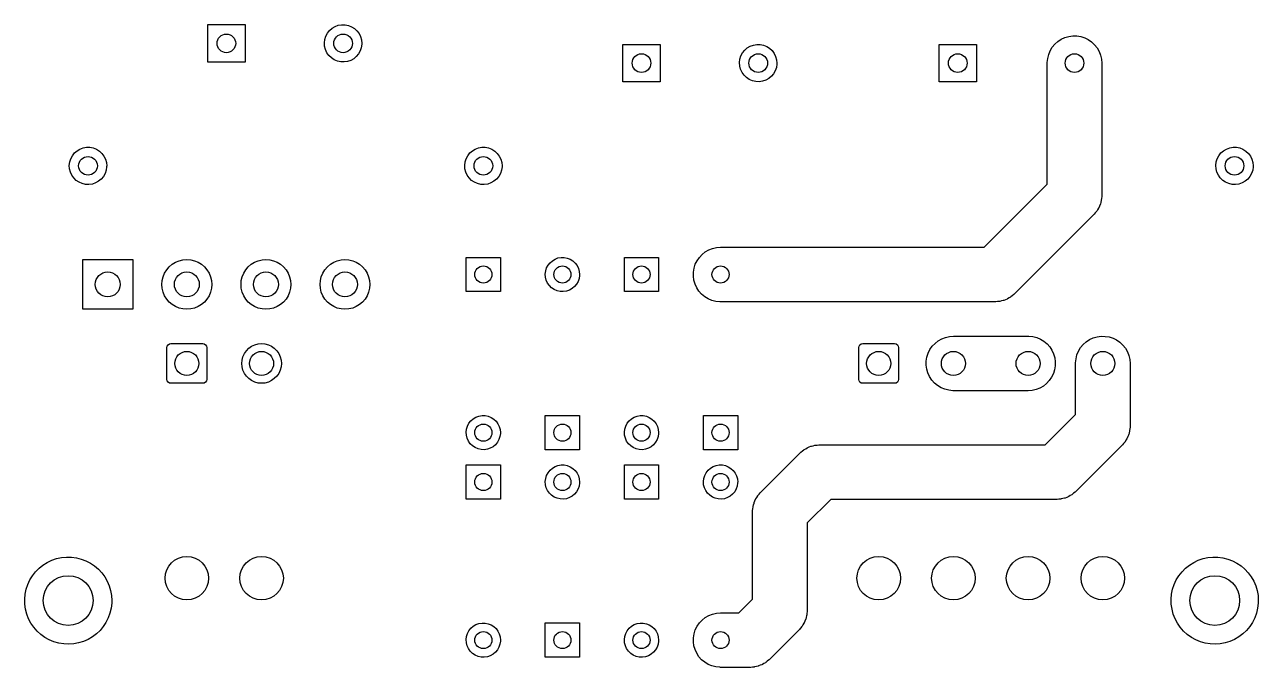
# Model space of a CAD drawing. Extents: x 38 to 260, y -144 to -47.
# Drawn here: x 37.8 to 117.1, y -136.4 to -95.1 of the extents above; entities that cross this region are included whole.
import ezdxf

# ---------------------------------------------------------------- set-up
doc = ezdxf.new("R2010")
doc.units = 0
doc.layers.add('BLACK', color=7, linetype='CONTINUOUS')

msp = doc.modelspace()

# ---------------------------------------------------------------- linework, layer by layer
at = {"layer": 'BLACK', "linetype": 'CONTINUOUS'}
for p, q in [((49.6, -97.466), (49.6, -95.066)), ((49.6, -95.066), (52, -95.066)), ((52, -95.066), (52, -97.466)), ((57.7834, -95.1829), (57.9894, -95.1069)), ((57.9894, -95.1069), (58.2058, -95.0697)), ((58.2058, -95.0697), (58.4254, -95.0726)), ((58.4254, -95.0726), (58.6408, -95.1154)), ((57.1262, -96.0165), (57.1913, -95.8068)), ((57.1913, -95.8068), (57.2936, -95.6124)), ((57.2936, -95.6124), (57.4296, -95.44)), ((57.4296, -95.44), (57.5947, -95.2952)), ((57.5947, -95.2952), (57.7834, -95.1829)), ((58.6408, -95.1154), (58.8448, -95.1968)), ((58.8448, -95.1968), (59.0305, -95.314)), ((59.0305, -95.314), (59.1918, -95.463)), ((59.1918, -95.463), (59.3232, -95.639)), ((59.3232, -95.639), (59.4203, -95.836)), ((59.4203, -95.836), (59.4799, -96.0473)), ((104.442, -96.0054), (104.677, -95.8968)), ((104.677, -95.8968), (104.926, -95.8242)), ((104.926, -95.8242), (105.183, -95.7893)), ((105.183, -95.7893), (105.443, -95.7927)), ((105.443, -95.7927), (105.699, -95.8344)), ((105.699, -95.8344), (105.946, -95.9134)), ((57.1004, -96.2346), (57.1262, -96.0165)), ((57.1148, -96.4537), (57.1004, -96.2346)), ((57.1688, -96.6666), (57.1148, -96.4537)), ((57.2608, -96.866), (57.1688, -96.6666)), ((59.4668, -96.5461), (59.3963, -96.7541)), ((59.4984, -96.3288), (59.4668, -96.5461)), ((59.4799, -96.0473), (59.5, -96.266)), ((59.5, -96.266), (59.4984, -96.3288)), ((76.27, -98.736), (76.27, -96.336)), ((76.27, -96.336), (78.67, -96.336)), ((78.67, -96.336), (78.67, -98.736)), ((84.0996, -96.71), (84.2647, -96.5652)), ((84.2647, -96.5652), (84.4534, -96.4529)), ((84.4534, -96.4529), (84.6594, -96.3769)), ((84.6594, -96.3769), (84.8758, -96.3397)), ((84.8758, -96.3397), (85.0954, -96.3426)), ((85.0954, -96.3426), (85.3108, -96.3854)), ((85.3108, -96.3854), (85.5148, -96.4668)), ((85.5148, -96.4668), (85.7005, -96.584)), ((85.7005, -96.584), (85.8618, -96.733)), ((96.59, -98.736), (96.59, -96.336)), ((96.59, -96.336), (98.99, -96.336)), ((98.99, -96.336), (98.99, -98.736)), ((103.731, -96.7415), (103.865, -96.5198)), ((103.865, -96.5198), (104.031, -96.3203)), ((104.031, -96.3203), (104.225, -96.1476)), ((104.225, -96.1476), (104.442, -96.0054)), ((105.946, -95.9134), (106.178, -96.0281)), ((106.178, -96.0281), (106.391, -96.176)), ((106.391, -96.176), (106.58, -96.3537)), ((106.58, -96.3537), (106.741, -96.5574)), ((106.741, -96.5574), (106.87, -96.7826)), ((52, -97.466), (49.6, -97.466)), ((57.3875, -97.0453), (57.2608, -96.866)), ((57.5448, -97.1986), (57.3875, -97.0453)), ((57.7274, -97.3206), (57.5448, -97.1986)), ((57.9292, -97.4073), (57.7274, -97.3206)), ((58.1434, -97.4557), (57.9292, -97.4073)), ((58.3628, -97.4644), (58.1434, -97.4557)), ((58.5801, -97.4328), (58.3628, -97.4644)), ((58.7881, -97.3623), (58.5801, -97.4328)), ((58.9797, -97.255), (58.7881, -97.3623)), ((59.1485, -97.1145), (58.9797, -97.255)), ((59.289, -96.9457), (59.1485, -97.1145)), ((59.3963, -96.7541), (59.289, -96.9457)), ((83.7704, -97.5046), (83.7962, -97.2865)), ((83.7962, -97.2865), (83.8613, -97.0768)), ((83.8613, -97.0768), (83.9636, -96.8824)), ((83.9636, -96.8824), (84.0996, -96.71)), ((85.8618, -96.733), (85.9932, -96.909)), ((85.9932, -96.909), (86.0903, -97.106)), ((86.0903, -97.106), (86.1499, -97.3173)), ((86.1499, -97.3173), (86.17, -97.536)), ((103.541, -97.4902), (103.567, -97.2321)), ((103.567, -97.2321), (103.63, -96.9807)), ((103.63, -96.9807), (103.731, -96.7415)), ((106.87, -96.7826), (106.964, -97.0243)), ((106.964, -97.0243), (107.021, -97.2773)), ((107.021, -97.2773), (107.04, -97.536)), ((83.7848, -97.7237), (83.7704, -97.5046)), ((83.8388, -97.9366), (83.7848, -97.7237)), ((83.9308, -98.136), (83.8388, -97.9366)), ((84.0575, -98.3153), (83.9308, -98.136)), ((85.959, -98.2157), (85.8185, -98.3845)), ((86.0663, -98.0241), (85.959, -98.2157)), ((86.1368, -97.8161), (86.0663, -98.0241)), ((86.1684, -97.5988), (86.1368, -97.8161)), ((86.17, -97.536), (86.1684, -97.5988)), ((103.54, -97.536), (103.541, -97.4902)), ((103.54, -105.313), (103.54, -97.536)), ((107.04, -97.536), (107.04, -106.038)), ((78.67, -98.736), (76.27, -98.736)), ((84.2148, -98.4686), (84.0575, -98.3153)), ((84.3974, -98.5906), (84.2148, -98.4686)), ((84.5992, -98.6773), (84.3974, -98.5906)), ((84.8134, -98.7257), (84.5992, -98.6773)), ((85.0328, -98.7344), (84.8134, -98.7257)), ((85.2501, -98.7028), (85.0328, -98.7344)), ((85.4581, -98.6323), (85.2501, -98.7028)), ((85.6497, -98.525), (85.4581, -98.6323)), ((85.8185, -98.3845), (85.6497, -98.525)), ((98.99, -98.736), (96.59, -98.736)), ((41.3934, -103.057), (41.5994, -102.981)), ((41.5994, -102.981), (41.8158, -102.944)), ((41.8158, -102.944), (42.0354, -102.947)), ((42.0354, -102.947), (42.2508, -102.989)), ((42.2508, -102.989), (42.4548, -103.071)), ((66.7934, -103.057), (66.9994, -102.981)), ((66.9994, -102.981), (67.2158, -102.944)), ((67.2158, -102.944), (67.4354, -102.947)), ((67.4354, -102.947), (67.6508, -102.989)), ((67.6508, -102.989), (67.8548, -103.071)), ((115.053, -103.057), (115.259, -102.981)), ((115.259, -102.981), (115.476, -102.944)), ((115.476, -102.944), (115.695, -102.947)), ((115.695, -102.947), (115.911, -102.989)), ((115.911, -102.989), (116.115, -103.071)), ((40.7362, -103.891), (40.8013, -103.681)), ((40.8013, -103.681), (40.9036, -103.486)), ((40.9036, -103.486), (41.0396, -103.314)), ((41.0396, -103.314), (41.2047, -103.169)), ((41.2047, -103.169), (41.3934, -103.057)), ((42.4548, -103.071), (42.6405, -103.188)), ((42.6405, -103.188), (42.8018, -103.337)), ((42.8018, -103.337), (42.9332, -103.513)), ((42.9332, -103.513), (43.0303, -103.71)), ((43.0303, -103.71), (43.0899, -103.921)), ((66.1362, -103.891), (66.2013, -103.681)), ((66.2013, -103.681), (66.3036, -103.486)), ((66.3036, -103.486), (66.4396, -103.314)), ((66.4396, -103.314), (66.6047, -103.169)), ((66.6047, -103.169), (66.7934, -103.057)), ((67.8548, -103.071), (68.0405, -103.188)), ((68.0405, -103.188), (68.2018, -103.337)), ((68.2018, -103.337), (68.3332, -103.513)), ((68.3332, -103.513), (68.4303, -103.71)), ((68.4303, -103.71), (68.4899, -103.921)), ((114.396, -103.891), (114.461, -103.681)), ((114.461, -103.681), (114.564, -103.486)), ((114.564, -103.486), (114.7, -103.314)), ((114.7, -103.314), (114.865, -103.169)), ((114.865, -103.169), (115.053, -103.057)), ((116.115, -103.071), (116.301, -103.188)), ((116.301, -103.188), (116.462, -103.337)), ((116.462, -103.337), (116.593, -103.513)), ((116.593, -103.513), (116.69, -103.71)), ((116.69, -103.71), (116.75, -103.921)), ((40.7104, -104.109), (40.7362, -103.891)), ((40.7248, -104.328), (40.7104, -104.109)), ((40.7788, -104.541), (40.7248, -104.328)), ((40.8708, -104.74), (40.7788, -104.541)), ((43.0768, -104.42), (43.0063, -104.628)), ((43.1084, -104.203), (43.0768, -104.42)), ((43.0899, -103.921), (43.11, -104.14)), ((43.11, -104.14), (43.1084, -104.203)), ((66.1104, -104.109), (66.1362, -103.891)), ((66.1248, -104.328), (66.1104, -104.109)), ((66.1788, -104.541), (66.1248, -104.328)), ((66.2708, -104.74), (66.1788, -104.541)), ((68.4768, -104.42), (68.4063, -104.628)), ((68.5084, -104.203), (68.4768, -104.42)), ((68.4899, -103.921), (68.51, -104.14)), ((68.51, -104.14), (68.5084, -104.203)), ((114.37, -104.109), (114.396, -103.891)), ((114.385, -104.328), (114.37, -104.109)), ((114.439, -104.541), (114.385, -104.328)), ((114.531, -104.74), (114.439, -104.541)), ((116.737, -104.42), (116.666, -104.628)), ((116.768, -104.203), (116.737, -104.42)), ((116.75, -103.921), (116.77, -104.14)), ((116.77, -104.14), (116.768, -104.203)), ((40.9975, -104.919), (40.8708, -104.74)), ((41.1548, -105.073), (40.9975, -104.919)), ((41.3374, -105.195), (41.1548, -105.073)), ((41.5392, -105.281), (41.3374, -105.195)), ((41.7534, -105.33), (41.5392, -105.281)), ((41.9728, -105.338), (41.7534, -105.33)), ((42.1901, -105.307), (41.9728, -105.338)), ((42.3981, -105.236), (42.1901, -105.307)), ((42.5897, -105.129), (42.3981, -105.236)), ((42.7585, -104.989), (42.5897, -105.129)), ((42.899, -104.82), (42.7585, -104.989)), ((43.0063, -104.628), (42.899, -104.82)), ((66.3975, -104.919), (66.2708, -104.74)), ((66.5548, -105.073), (66.3975, -104.919)), ((66.7374, -105.195), (66.5548, -105.073)), ((66.9392, -105.281), (66.7374, -105.195)), ((67.1534, -105.33), (66.9392, -105.281)), ((67.3728, -105.338), (67.1534, -105.33)), ((67.5901, -105.307), (67.3728, -105.338)), ((67.7981, -105.236), (67.5901, -105.307)), ((67.9897, -105.129), (67.7981, -105.236)), ((68.1585, -104.989), (67.9897, -105.129)), ((68.299, -104.82), (68.1585, -104.989)), ((68.4063, -104.628), (68.299, -104.82)), ((99.4781, -109.375), (103.54, -105.313)), ((114.658, -104.919), (114.531, -104.74)), ((114.815, -105.073), (114.658, -104.919)), ((114.997, -105.195), (114.815, -105.073)), ((115.199, -105.281), (114.997, -105.195)), ((115.413, -105.33), (115.199, -105.281)), ((115.633, -105.338), (115.413, -105.33)), ((115.85, -105.307), (115.633, -105.338)), ((116.058, -105.236), (115.85, -105.307)), ((116.25, -105.129), (116.058, -105.236)), ((116.419, -104.989), (116.25, -105.129)), ((116.559, -104.82), (116.419, -104.989)), ((116.666, -104.628), (116.559, -104.82)), ((107.038, -106.114), (107.025, -106.228)), ((107.039, -106.084), (107.038, -106.099)), ((107.038, -106.099), (107.038, -106.114)), ((107.04, -106.038), (107.039, -106.084)), ((106.774, -106.956), (106.715, -107.054)), ((106.835, -106.86), (106.774, -106.956)), ((106.841, -106.846), (106.835, -106.86)), ((106.849, -106.832), (106.841, -106.846)), ((106.894, -106.727), (106.849, -106.832)), ((106.94, -106.622), (106.894, -106.727)), ((106.944, -106.607), (106.94, -106.622)), ((106.95, -106.593), (106.944, -106.607)), ((106.978, -106.482), (106.95, -106.593)), ((107.008, -106.372), (106.978, -106.482)), ((107.01, -106.357), (107.008, -106.372)), ((107.013, -106.342), (107.01, -106.357)), ((107.025, -106.228), (107.013, -106.342)), ((106.527, -107.275), (101.44, -112.362)), ((106.537, -107.264), (106.527, -107.275)), ((106.549, -107.254), (106.537, -107.264)), ((106.622, -107.166), (106.549, -107.254)), ((106.697, -107.079), (106.622, -107.166)), ((106.705, -107.066), (106.697, -107.079)), ((106.715, -107.054), (106.705, -107.066)), ((82.2913, -109.394), (82.55, -109.375)), ((82.55, -109.375), (99.4781, -109.375)), ((41.58, -113.36), (41.58, -110.16)), ((41.58, -110.16), (44.78, -110.16)), ((44.78, -110.16), (44.78, -113.36)), ((48.0097, -110.18), (48.26, -110.16)), ((48.26, -110.16), (48.5103, -110.18)), ((53.0897, -110.18), (53.34, -110.16)), ((53.34, -110.16), (53.5903, -110.18)), ((58.1697, -110.18), (58.42, -110.16)), ((58.42, -110.16), (58.6703, -110.18)), ((66.21, -112.225), (66.21, -110.025)), ((66.21, -110.025), (68.41, -110.025)), ((68.41, -110.025), (68.41, -112.225)), ((71.7434, -110.235), (71.9164, -110.132)), ((71.9164, -110.132), (72.1053, -110.062)), ((72.1053, -110.062), (72.3037, -110.028)), ((72.3037, -110.028), (72.505, -110.031)), ((72.505, -110.031), (72.7024, -110.07)), ((72.7024, -110.07), (72.8894, -110.145)), ((72.8894, -110.145), (73.0596, -110.252)), ((76.37, -112.225), (76.37, -110.025)), ((76.37, -110.025), (78.57, -110.025)), ((78.57, -110.025), (78.57, -112.225)), ((81.0421, -110.237), (81.19, -110.024)), ((81.19, -110.024), (81.3677, -109.835)), ((81.3677, -109.835), (81.5714, -109.674)), ((81.5714, -109.674), (81.7966, -109.545)), ((81.7966, -109.545), (82.0383, -109.451)), ((82.0383, -109.451), (82.2913, -109.394)), ((46.8344, -111.034), (46.9656, -110.82)), ((46.9656, -110.82), (47.1286, -110.629)), ((47.1286, -110.629), (47.3195, -110.466)), ((47.3195, -110.466), (47.5336, -110.334)), ((47.5336, -110.334), (47.7656, -110.238)), ((47.7656, -110.238), (48.0097, -110.18)), ((48.5103, -110.18), (48.7544, -110.238)), ((48.7544, -110.238), (48.9864, -110.334)), ((48.9864, -110.334), (49.2005, -110.466)), ((49.2005, -110.466), (49.3914, -110.629)), ((49.3914, -110.629), (49.5544, -110.82)), ((49.5544, -110.82), (49.6856, -111.034)), ((51.9144, -111.034), (52.0456, -110.82)), ((52.0456, -110.82), (52.2086, -110.629)), ((52.2086, -110.629), (52.3995, -110.466)), ((52.3995, -110.466), (52.6136, -110.334)), ((52.6136, -110.334), (52.8456, -110.238)), ((52.8456, -110.238), (53.0897, -110.18)), ((53.5903, -110.18), (53.8344, -110.238)), ((53.8344, -110.238), (54.0664, -110.334)), ((54.0664, -110.334), (54.2805, -110.466)), ((54.2805, -110.466), (54.4714, -110.629)), ((54.4714, -110.629), (54.6344, -110.82)), ((54.6344, -110.82), (54.7656, -111.034)), ((56.9944, -111.034), (57.1256, -110.82)), ((57.1256, -110.82), (57.2886, -110.629)), ((57.2886, -110.629), (57.4795, -110.466)), ((57.4795, -110.466), (57.6936, -110.334)), ((57.6936, -110.334), (57.9256, -110.238)), ((57.9256, -110.238), (58.1697, -110.18)), ((58.6703, -110.18), (58.9144, -110.238)), ((58.9144, -110.238), (59.1464, -110.334)), ((59.1464, -110.334), (59.3605, -110.466)), ((59.3605, -110.466), (59.5514, -110.629)), ((59.5514, -110.629), (59.7144, -110.82)), ((59.7144, -110.82), (59.8456, -111.034)), ((71.2904, -111.096), (71.314, -110.896)), ((71.314, -110.896), (71.3737, -110.704)), ((71.3737, -110.704), (71.4675, -110.526)), ((71.4675, -110.526), (71.5921, -110.368)), ((71.5921, -110.368), (71.7434, -110.235)), ((73.0596, -110.252), (73.2075, -110.389)), ((73.2075, -110.389), (73.3279, -110.55)), ((73.3279, -110.55), (73.4169, -110.731)), ((73.4169, -110.731), (73.4716, -110.925)), ((73.4716, -110.925), (73.49, -111.125)), ((80.8067, -110.972), (80.8484, -110.716)), ((80.8484, -110.716), (80.9274, -110.469)), ((80.9274, -110.469), (81.0421, -110.237)), ((46.66, -111.76), (46.6797, -111.51)), ((46.6797, -111.51), (46.7383, -111.266)), ((46.7383, -111.266), (46.8344, -111.034)), ((49.6856, -111.034), (49.7817, -111.266)), ((49.7817, -111.266), (49.8403, -111.51)), ((49.8403, -111.51), (49.86, -111.76)), ((51.74, -111.76), (51.7597, -111.51)), ((51.7597, -111.51), (51.8183, -111.266)), ((51.8183, -111.266), (51.9144, -111.034)), ((54.7656, -111.034), (54.8617, -111.266)), ((54.8617, -111.266), (54.9203, -111.51)), ((54.9203, -111.51), (54.94, -111.76)), ((56.82, -111.76), (56.8397, -111.51)), ((56.8397, -111.51), (56.8983, -111.266)), ((56.8983, -111.266), (56.9944, -111.034)), ((59.8456, -111.034), (59.9417, -111.266)), ((59.9417, -111.266), (60.0003, -111.51)), ((60.0003, -111.51), (60.02, -111.76)), ((71.3035, -111.297), (71.2904, -111.096)), ((71.3531, -111.492), (71.3035, -111.297)), ((71.4374, -111.675), (71.3531, -111.492)), ((71.5536, -111.839), (71.4374, -111.675)), ((73.2965, -111.748), (73.1678, -111.903)), ((73.3949, -111.572), (73.2965, -111.748)), ((73.4596, -111.382), (73.3949, -111.572)), ((73.4885, -111.183), (73.4596, -111.382)), ((73.49, -111.125), (73.4885, -111.183)), ((80.8033, -111.232), (80.8067, -110.972)), ((80.8382, -111.489), (80.8033, -111.232)), ((80.9108, -111.738), (80.8382, -111.489)), ((81.0194, -111.973), (80.9108, -111.738)), ((46.6797, -112.01), (46.66, -111.76)), ((46.7383, -112.254), (46.6797, -112.01)), ((46.8344, -112.486), (46.7383, -112.254)), ((46.9656, -112.7), (46.8344, -112.486)), ((49.6856, -112.486), (49.5544, -112.7)), ((49.7817, -112.254), (49.6856, -112.486)), ((49.8403, -112.01), (49.7817, -112.254)), ((49.86, -111.76), (49.8403, -112.01)), ((51.7597, -112.01), (51.74, -111.76)), ((51.8183, -112.254), (51.7597, -112.01)), ((51.9144, -112.486), (51.8183, -112.254)), ((52.0456, -112.7), (51.9144, -112.486)), ((54.7656, -112.486), (54.6344, -112.7)), ((54.8617, -112.254), (54.7656, -112.486)), ((54.9203, -112.01), (54.8617, -112.254)), ((54.94, -111.76), (54.9203, -112.01)), ((56.8397, -112.01), (56.82, -111.76)), ((56.8983, -112.254), (56.8397, -112.01)), ((56.9944, -112.486), (56.8983, -112.254)), ((57.1256, -112.7), (56.9944, -112.486)), ((59.8456, -112.486), (59.7144, -112.7)), ((59.9417, -112.254), (59.8456, -112.486)), ((60.0003, -112.01), (59.9417, -112.254)), ((60.02, -111.76), (60.0003, -112.01)), ((68.41, -112.225), (66.21, -112.225)), ((71.6977, -111.98), (71.5536, -111.839)), ((71.8651, -112.092), (71.6977, -111.98)), ((72.0501, -112.171), (71.8651, -112.092)), ((72.2464, -112.216), (72.0501, -112.171)), ((72.4476, -112.223), (72.2464, -112.216)), ((72.6468, -112.195), (72.4476, -112.223)), ((72.8374, -112.13), (72.6468, -112.195)), ((73.013, -112.032), (72.8374, -112.13)), ((73.1678, -111.903), (73.013, -112.032)), ((78.57, -112.225), (76.37, -112.225)), ((81.1616, -112.19), (81.0194, -111.973)), ((81.3343, -112.384), (81.1616, -112.19)), ((81.5338, -112.55), (81.3343, -112.384)), ((101.295, -112.486), (101.207, -112.559)), ((101.385, -112.415), (101.295, -112.486)), ((101.396, -112.404), (101.385, -112.415)), ((101.408, -112.394), (101.396, -112.404)), ((101.44, -112.362), (101.408, -112.394)), ((47.1286, -112.891), (46.9656, -112.7)), ((47.3195, -113.054), (47.1286, -112.891)), ((47.5336, -113.186), (47.3195, -113.054)), ((47.7656, -113.282), (47.5336, -113.186)), ((48.0097, -113.34), (47.7656, -113.282)), ((48.7544, -113.282), (48.5103, -113.34)), ((48.9864, -113.186), (48.7544, -113.282)), ((49.2005, -113.054), (48.9864, -113.186)), ((49.3914, -112.891), (49.2005, -113.054)), ((49.5544, -112.7), (49.3914, -112.891)), ((52.2086, -112.891), (52.0456, -112.7)), ((52.3995, -113.054), (52.2086, -112.891)), ((52.6136, -113.186), (52.3995, -113.054)), ((52.8456, -113.282), (52.6136, -113.186)), ((53.0897, -113.34), (52.8456, -113.282)), ((53.8344, -113.282), (53.5903, -113.34)), ((54.0664, -113.186), (53.8344, -113.282)), ((54.2805, -113.054), (54.0664, -113.186)), ((54.4714, -112.891), (54.2805, -113.054)), ((54.6344, -112.7), (54.4714, -112.891)), ((57.2886, -112.891), (57.1256, -112.7)), ((57.4795, -113.054), (57.2886, -112.891)), ((57.6936, -113.186), (57.4795, -113.054)), ((57.9256, -113.282), (57.6936, -113.186)), ((58.1697, -113.34), (57.9256, -113.282)), ((58.9144, -113.282), (58.6703, -113.34)), ((59.1464, -113.186), (58.9144, -113.282)), ((59.3605, -113.054), (59.1464, -113.186)), ((59.5514, -112.891), (59.3605, -113.054)), ((59.7144, -112.7), (59.5514, -112.891)), ((81.7555, -112.684), (81.5338, -112.55)), ((81.9947, -112.785), (81.7555, -112.684)), ((82.2461, -112.848), (81.9947, -112.785)), ((82.5042, -112.874), (82.2461, -112.848)), ((82.55, -112.875), (82.5042, -112.874)), ((100.203, -112.875), (82.55, -112.875)), ((100.218, -112.874), (100.203, -112.875)), ((100.234, -112.875), (100.218, -112.874)), ((100.348, -112.864), (100.234, -112.875)), ((100.462, -112.856), (100.348, -112.864)), ((100.477, -112.852), (100.462, -112.856)), ((100.492, -112.851), (100.477, -112.852)), ((100.603, -112.824), (100.492, -112.851)), ((100.715, -112.799), (100.603, -112.824)), ((100.729, -112.793), (100.715, -112.799)), ((100.744, -112.789), (100.729, -112.793)), ((100.85, -112.746), (100.744, -112.789)), ((100.956, -112.705), (100.85, -112.746)), ((100.97, -112.697), (100.956, -112.705)), ((100.984, -112.691), (100.97, -112.697)), ((101.082, -112.633), (100.984, -112.691)), ((101.182, -112.576), (101.082, -112.633)), ((101.194, -112.566), (101.182, -112.576)), ((101.207, -112.559), (101.194, -112.566)), ((44.78, -113.36), (41.58, -113.36)), ((48.26, -113.36), (48.0097, -113.34)), ((48.5103, -113.34), (48.26, -113.36)), ((53.34, -113.36), (53.0897, -113.34)), ((53.5903, -113.34), (53.34, -113.36)), ((58.42, -113.36), (58.1697, -113.34)), ((58.6703, -113.34), (58.42, -113.36)), ((47.004, -115.719), (47.0582, -115.638)), ((47.0582, -115.638), (47.1393, -115.584)), ((47.1393, -115.584), (47.235, -115.565)), ((47.235, -115.565), (49.285, -115.565)), ((49.285, -115.565), (49.3807, -115.584)), ((49.3807, -115.584), (49.4618, -115.638)), ((49.4618, -115.638), (49.516, -115.719)), ((52.4225, -115.736), (52.6239, -115.642)), ((52.6239, -115.642), (52.8386, -115.584)), ((52.8386, -115.584), (53.06, -115.565)), ((53.06, -115.565), (53.2814, -115.584)), ((53.2814, -115.584), (53.4961, -115.642)), ((53.4961, -115.642), (53.6975, -115.736)), ((91.454, -115.719), (91.5082, -115.638)), ((91.5082, -115.638), (91.5893, -115.584)), ((91.5893, -115.584), (91.685, -115.565)), ((91.685, -115.565), (93.735, -115.565)), ((93.735, -115.565), (93.8307, -115.584)), ((93.8307, -115.584), (93.9118, -115.638)), ((93.9118, -115.638), (93.966, -115.719)), ((96.15, -115.739), (96.3277, -115.55)), ((96.3277, -115.55), (96.5314, -115.389)), ((96.5314, -115.389), (96.7566, -115.26)), ((96.7566, -115.26), (96.9984, -115.166)), ((96.9984, -115.166), (97.2513, -115.109)), ((97.2513, -115.109), (97.51, -115.09)), ((97.51, -115.09), (102.31, -115.09)), ((102.31, -115.09), (102.356, -115.091)), ((102.356, -115.091), (102.614, -115.117)), ((102.614, -115.117), (102.865, -115.18)), ((102.865, -115.18), (103.104, -115.281)), ((103.104, -115.281), (103.326, -115.415)), ((103.326, -115.415), (103.526, -115.581)), ((103.526, -115.581), (103.698, -115.775)), ((105.685, -115.824), (105.851, -115.624)), ((105.851, -115.624), (106.045, -115.452)), ((106.045, -115.452), (106.262, -115.309)), ((106.262, -115.309), (106.497, -115.201)), ((106.497, -115.201), (106.746, -115.128)), ((106.746, -115.128), (107.003, -115.093)), ((107.003, -115.093), (107.263, -115.097)), ((107.263, -115.097), (107.519, -115.138)), ((107.519, -115.138), (107.766, -115.217)), ((107.766, -115.217), (107.998, -115.332)), ((107.998, -115.332), (108.211, -115.48)), ((108.211, -115.48), (108.4, -115.658)), ((108.4, -115.658), (108.561, -115.861)), ((46.985, -115.815), (47.004, -115.719)), ((46.985, -117.865), (46.985, -115.815)), ((49.516, -115.719), (49.535, -115.815)), ((49.535, -115.815), (49.535, -117.865)), ((51.8044, -116.619), (51.8619, -116.404)), ((51.8619, -116.404), (51.9558, -116.203)), ((51.9558, -116.203), (52.0833, -116.02)), ((52.0833, -116.02), (52.2404, -115.863)), ((52.2404, -115.863), (52.4225, -115.736)), ((53.6975, -115.736), (53.8796, -115.863)), ((53.8796, -115.863), (54.0367, -116.02)), ((54.0367, -116.02), (54.1642, -116.203)), ((54.1642, -116.203), (54.2581, -116.404)), ((54.2581, -116.404), (54.3156, -116.619)), ((91.435, -115.815), (91.454, -115.719)), ((91.435, -117.865), (91.435, -115.815)), ((93.966, -115.719), (93.985, -115.815)), ((93.985, -115.815), (93.985, -117.865)), ((95.7667, -116.687), (95.8084, -116.431)), ((95.8084, -116.431), (95.8874, -116.184)), ((95.8874, -116.184), (96.0021, -115.952)), ((96.0021, -115.952), (96.15, -115.739)), ((103.698, -115.775), (103.841, -115.992)), ((103.841, -115.992), (103.949, -116.227)), ((103.949, -116.227), (104.022, -116.476)), ((104.022, -116.476), (104.057, -116.733)), ((105.387, -116.536), (105.45, -116.285)), ((105.45, -116.285), (105.551, -116.046)), ((105.551, -116.046), (105.685, -115.824)), ((108.561, -115.861), (108.69, -116.087)), ((108.69, -116.087), (108.784, -116.328)), ((108.784, -116.328), (108.841, -116.581)), ((51.785, -116.84), (51.8044, -116.619)), ((51.8044, -117.061), (51.785, -116.84)), ((51.8619, -117.276), (51.8044, -117.061)), ((51.9558, -117.477), (51.8619, -117.276)), ((54.2581, -117.276), (54.1642, -117.477)), ((54.3156, -117.061), (54.2581, -117.276)), ((54.3156, -116.619), (54.335, -116.84)), ((54.335, -116.84), (54.3156, -117.061)), ((95.7633, -116.947), (95.7667, -116.687)), ((95.7982, -117.204), (95.7633, -116.947)), ((95.8708, -117.453), (95.7982, -117.204)), ((104.012, -117.249), (103.933, -117.496)), ((104.053, -116.993), (104.012, -117.249)), ((104.057, -116.733), (104.053, -116.993)), ((105.36, -116.84), (105.361, -116.794)), ((105.36, -120.13), (105.36, -116.84)), ((105.361, -116.794), (105.387, -116.536)), ((108.841, -116.581), (108.86, -116.84)), ((108.86, -116.84), (108.86, -120.855)), ((47.004, -117.961), (46.985, -117.865)), ((47.0582, -118.042), (47.004, -117.961)), ((47.1393, -118.096), (47.0582, -118.042)), ((49.4618, -118.042), (49.3807, -118.096)), ((49.516, -117.961), (49.4618, -118.042)), ((49.535, -117.865), (49.516, -117.961)), ((52.0833, -117.66), (51.9558, -117.477)), ((52.2404, -117.817), (52.0833, -117.66)), ((52.4225, -117.944), (52.2404, -117.817)), ((52.6239, -118.038), (52.4225, -117.944)), ((52.8386, -118.096), (52.6239, -118.038)), ((53.4961, -118.038), (53.2814, -118.096)), ((53.6975, -117.944), (53.4961, -118.038)), ((53.8796, -117.817), (53.6975, -117.944)), ((54.0367, -117.66), (53.8796, -117.817)), ((54.1642, -117.477), (54.0367, -117.66)), ((91.454, -117.961), (91.435, -117.865)), ((91.5082, -118.042), (91.454, -117.961)), ((91.5893, -118.096), (91.5082, -118.042)), ((93.9118, -118.042), (93.8307, -118.096)), ((93.966, -117.961), (93.9118, -118.042)), ((93.985, -117.865), (93.966, -117.961)), ((95.9794, -117.688), (95.8708, -117.453)), ((96.1216, -117.905), (95.9794, -117.688)), ((96.2943, -118.099), (96.1216, -117.905)), ((103.67, -117.941), (103.492, -118.13)), ((103.818, -117.728), (103.67, -117.941)), ((103.933, -117.496), (103.818, -117.728)), ((47.235, -118.115), (47.1393, -118.096)), ((49.285, -118.115), (47.235, -118.115)), ((49.3807, -118.096), (49.285, -118.115)), ((53.06, -118.115), (52.8386, -118.096)), ((53.2814, -118.096), (53.06, -118.115)), ((91.685, -118.115), (91.5893, -118.096)), ((93.735, -118.115), (91.685, -118.115)), ((93.8307, -118.096), (93.735, -118.115)), ((96.4938, -118.265), (96.2943, -118.099)), ((96.7155, -118.399), (96.4938, -118.265)), ((96.9547, -118.5), (96.7155, -118.399)), ((97.2061, -118.563), (96.9547, -118.5)), ((97.4642, -118.589), (97.2061, -118.563)), ((97.51, -118.59), (97.4642, -118.589)), ((102.31, -118.59), (97.51, -118.59)), ((102.569, -118.571), (102.31, -118.59)), ((102.822, -118.514), (102.569, -118.571)), ((103.063, -118.42), (102.822, -118.514)), ((103.289, -118.291), (103.063, -118.42)), ((103.492, -118.13), (103.289, -118.291)), ((66.5121, -120.528), (66.6634, -120.395)), ((66.6634, -120.395), (66.8364, -120.292)), ((66.8364, -120.292), (67.0253, -120.222)), ((67.0253, -120.222), (67.2237, -120.188)), ((67.2237, -120.188), (67.425, -120.191)), ((67.425, -120.191), (67.6224, -120.23)), ((67.6224, -120.23), (67.8094, -120.305)), ((67.8094, -120.305), (67.9796, -120.412)), ((67.9796, -120.412), (68.1275, -120.549)), ((71.29, -122.385), (71.29, -120.185)), ((71.29, -120.185), (73.49, -120.185)), ((73.49, -120.185), (73.49, -122.385)), ((76.6721, -120.528), (76.8234, -120.395)), ((76.8234, -120.395), (76.9964, -120.292)), ((76.9964, -120.292), (77.1853, -120.222)), ((77.1853, -120.222), (77.3837, -120.188)), ((77.3837, -120.188), (77.585, -120.191)), ((77.585, -120.191), (77.7824, -120.23)), ((77.7824, -120.23), (77.9694, -120.305)), ((77.9694, -120.305), (78.1396, -120.412)), ((78.1396, -120.412), (78.2875, -120.549)), ((81.45, -122.385), (81.45, -120.185)), ((81.45, -120.185), (83.65, -120.185)), ((83.65, -120.185), (83.65, -122.385)), ((103.415, -122.075), (105.36, -120.13)), ((66.2104, -121.256), (66.234, -121.056)), ((66.2235, -121.457), (66.2104, -121.256)), ((66.234, -121.056), (66.2937, -120.864)), ((66.2937, -120.864), (66.3875, -120.686)), ((66.3875, -120.686), (66.5121, -120.528)), ((68.1275, -120.549), (68.2479, -120.71)), ((68.2479, -120.71), (68.3369, -120.891)), ((68.3369, -120.891), (68.3916, -121.085)), ((68.3916, -121.085), (68.41, -121.285)), ((76.3704, -121.256), (76.394, -121.056)), ((76.3835, -121.457), (76.3704, -121.256)), ((76.394, -121.056), (76.4537, -120.864)), ((76.4537, -120.864), (76.5475, -120.686)), ((76.5475, -120.686), (76.6721, -120.528)), ((78.2875, -120.549), (78.4079, -120.71)), ((78.4079, -120.71), (78.4969, -120.891)), ((78.4969, -120.891), (78.5516, -121.085)), ((78.5516, -121.085), (78.57, -121.285)), ((108.828, -121.189), (108.798, -121.299)), ((108.83, -121.174), (108.828, -121.189)), ((108.833, -121.159), (108.83, -121.174)), ((108.845, -121.045), (108.833, -121.159)), ((108.858, -120.931), (108.845, -121.045)), ((108.859, -120.901), (108.858, -120.916)), ((108.858, -120.916), (108.858, -120.931)), ((108.86, -120.855), (108.859, -120.901)), ((66.2731, -121.652), (66.2235, -121.457)), ((66.3574, -121.835), (66.2731, -121.652)), ((66.4736, -121.999), (66.3574, -121.835)), ((66.6177, -122.14), (66.4736, -121.999)), ((68.2165, -121.908), (68.0878, -122.063)), ((68.3149, -121.732), (68.2165, -121.908)), ((68.3796, -121.542), (68.3149, -121.732)), ((68.4085, -121.343), (68.3796, -121.542)), ((68.41, -121.285), (68.4085, -121.343)), ((76.4331, -121.652), (76.3835, -121.457)), ((76.5174, -121.835), (76.4331, -121.652)), ((76.6336, -121.999), (76.5174, -121.835)), ((76.7777, -122.14), (76.6336, -121.999)), ((78.3765, -121.908), (78.2478, -122.063)), ((78.4749, -121.732), (78.3765, -121.908)), ((78.5396, -121.542), (78.4749, -121.732)), ((78.5685, -121.343), (78.5396, -121.542)), ((78.57, -121.285), (78.5685, -121.343)), ((108.442, -121.983), (108.369, -122.071)), ((108.517, -121.896), (108.442, -121.983)), ((108.525, -121.883), (108.517, -121.896)), ((108.535, -121.871), (108.525, -121.883)), ((108.594, -121.773), (108.535, -121.871)), ((108.655, -121.677), (108.594, -121.773)), ((108.661, -121.663), (108.655, -121.677)), ((108.669, -121.649), (108.661, -121.663)), ((108.714, -121.544), (108.669, -121.649)), ((108.76, -121.439), (108.714, -121.544)), ((108.764, -121.424), (108.76, -121.439)), ((108.77, -121.41), (108.764, -121.424)), ((108.798, -121.299), (108.77, -121.41)), ((66.7851, -122.252), (66.6177, -122.14)), ((66.9701, -122.331), (66.7851, -122.252)), ((67.1664, -122.376), (66.9701, -122.331)), ((67.3676, -122.383), (67.1664, -122.376)), ((67.5668, -122.355), (67.3676, -122.383)), ((67.7574, -122.29), (67.5668, -122.355)), ((67.933, -122.192), (67.7574, -122.29)), ((68.0878, -122.063), (67.933, -122.192)), ((73.49, -122.385), (71.29, -122.385)), ((76.9451, -122.252), (76.7777, -122.14)), ((77.1301, -122.331), (76.9451, -122.252)), ((77.3264, -122.376), (77.1301, -122.331)), ((77.5276, -122.383), (77.3264, -122.376)), ((77.7268, -122.355), (77.5276, -122.383)), ((77.9174, -122.29), (77.7268, -122.355)), ((78.093, -122.192), (77.9174, -122.29)), ((78.2478, -122.063), (78.093, -122.192)), ((83.65, -122.385), (81.45, -122.385)), ((85.1226, -125.128), (87.6626, -122.588)), ((87.6626, -122.588), (87.6954, -122.556)), ((87.6954, -122.556), (87.7072, -122.546)), ((87.7072, -122.546), (87.7177, -122.535)), ((87.7177, -122.535), (87.8076, -122.464)), ((87.8076, -122.464), (87.8962, -122.391)), ((87.8962, -122.391), (87.9094, -122.384)), ((87.9094, -122.384), (87.9214, -122.374)), ((87.9214, -122.374), (88.0208, -122.317)), ((88.0208, -122.317), (88.1192, -122.259)), ((88.1192, -122.259), (88.1333, -122.253)), ((88.1333, -122.253), (88.1466, -122.245)), ((88.1466, -122.245), (88.2533, -122.204)), ((88.2533, -122.204), (88.3592, -122.161)), ((88.3592, -122.161), (88.3741, -122.157)), ((88.3741, -122.157), (88.3884, -122.151)), ((88.3884, -122.151), (88.5, -122.126)), ((88.5, -122.126), (88.6112, -122.099)), ((88.6112, -122.099), (88.6264, -122.098)), ((88.6264, -122.098), (88.6413, -122.094)), ((88.6413, -122.094), (88.7555, -122.086)), ((88.7555, -122.086), (88.8695, -122.075)), ((88.8695, -122.075), (88.8847, -122.076)), ((88.8847, -122.076), (88.9, -122.075)), ((88.9, -122.075), (103.415, -122.075)), ((108.347, -122.092), (105.377, -125.062)), ((108.357, -122.081), (108.347, -122.092)), ((108.369, -122.071), (108.357, -122.081)), ((66.21, -125.56), (66.21, -123.36)), ((66.21, -123.36), (68.41, -123.36)), ((68.41, -123.36), (68.41, -125.56)), ((71.5921, -123.703), (71.7434, -123.57)), ((71.7434, -123.57), (71.9164, -123.467)), ((71.9164, -123.467), (72.1053, -123.397)), ((72.1053, -123.397), (72.3037, -123.363)), ((72.3037, -123.363), (72.505, -123.366)), ((72.505, -123.366), (72.7024, -123.405)), ((72.7024, -123.405), (72.8894, -123.48)), ((72.8894, -123.48), (73.0596, -123.587)), ((73.0596, -123.587), (73.2075, -123.724)), ((76.37, -125.56), (76.37, -123.36)), ((76.37, -123.36), (78.57, -123.36)), ((78.57, -123.36), (78.57, -125.56)), ((81.7521, -123.703), (81.9034, -123.57)), ((81.9034, -123.57), (82.0764, -123.467)), ((82.0764, -123.467), (82.2653, -123.397)), ((82.2653, -123.397), (82.4637, -123.363)), ((82.4637, -123.363), (82.665, -123.366)), ((82.665, -123.366), (82.8624, -123.405)), ((82.8624, -123.405), (83.0494, -123.48)), ((83.0494, -123.48), (83.2196, -123.587)), ((83.2196, -123.587), (83.3675, -123.724)), ((71.2904, -124.431), (71.314, -124.231)), ((71.3035, -124.632), (71.2904, -124.431)), ((71.314, -124.231), (71.3737, -124.039)), ((71.3737, -124.039), (71.4675, -123.861)), ((71.4675, -123.861), (71.5921, -123.703)), ((73.2075, -123.724), (73.3279, -123.885)), ((73.3279, -123.885), (73.4169, -124.066)), ((73.4169, -124.066), (73.4716, -124.26)), ((73.4716, -124.26), (73.49, -124.46)), ((81.4504, -124.431), (81.474, -124.231)), ((81.4635, -124.632), (81.4504, -124.431)), ((81.474, -124.231), (81.5337, -124.039)), ((81.5337, -124.039), (81.6275, -123.861)), ((81.6275, -123.861), (81.7521, -123.703)), ((83.3675, -123.724), (83.4879, -123.885)), ((83.4879, -123.885), (83.5769, -124.066)), ((83.5769, -124.066), (83.6316, -124.26)), ((83.6316, -124.26), (83.65, -124.46)), ((71.3531, -124.827), (71.3035, -124.632)), ((71.4374, -125.01), (71.3531, -124.827)), ((71.5536, -125.174), (71.4374, -125.01)), ((71.6977, -125.315), (71.5536, -125.174)), ((73.2965, -125.083), (73.1678, -125.238)), ((73.3949, -124.907), (73.2965, -125.083)), ((73.4596, -124.717), (73.3949, -124.907)), ((73.4885, -124.518), (73.4596, -124.717)), ((73.49, -124.46), (73.4885, -124.518)), ((81.5131, -124.827), (81.4635, -124.632)), ((81.5974, -125.01), (81.5131, -124.827)), ((81.7136, -125.174), (81.5974, -125.01)), ((81.8577, -125.315), (81.7136, -125.174)), ((83.4565, -125.083), (83.3278, -125.238)), ((83.5549, -124.907), (83.4565, -125.083)), ((83.6196, -124.717), (83.5549, -124.907)), ((83.6485, -124.518), (83.6196, -124.717)), ((83.65, -124.46), (83.6485, -124.518)), ((85.028, -125.237), (85.1012, -125.149)), ((85.1012, -125.149), (85.1126, -125.139)), ((85.1126, -125.139), (85.1226, -125.128)), ((105.232, -125.186), (105.144, -125.259)), ((105.322, -125.115), (105.232, -125.186)), ((105.333, -125.104), (105.322, -125.115)), ((105.345, -125.094), (105.333, -125.104)), ((105.377, -125.062), (105.345, -125.094)), ((68.41, -125.56), (66.21, -125.56)), ((71.8651, -125.427), (71.6977, -125.315)), ((72.0501, -125.506), (71.8651, -125.427)), ((72.2464, -125.551), (72.0501, -125.506)), ((72.4476, -125.558), (72.2464, -125.551)), ((72.6468, -125.53), (72.4476, -125.558)), ((72.8374, -125.465), (72.6468, -125.53)), ((73.013, -125.367), (72.8374, -125.465)), ((73.1678, -125.238), (73.013, -125.367)), ((78.57, -125.56), (76.37, -125.56)), ((82.0251, -125.427), (81.8577, -125.315)), ((82.2101, -125.506), (82.0251, -125.427)), ((82.4064, -125.551), (82.2101, -125.506)), ((82.6076, -125.558), (82.4064, -125.551)), ((82.8068, -125.53), (82.6076, -125.558)), ((82.9974, -125.465), (82.8068, -125.53)), ((83.173, -125.367), (82.9974, -125.465)), ((83.3278, -125.238), (83.173, -125.367)), ((84.6422, -126.031), (84.6723, -125.921)), ((84.6723, -125.921), (84.7004, -125.81)), ((84.7004, -125.81), (84.7064, -125.796)), ((84.7064, -125.796), (84.7104, -125.781)), ((84.7104, -125.781), (84.7565, -125.676)), ((84.7565, -125.676), (84.8007, -125.571)), ((84.8007, -125.571), (84.8087, -125.557)), ((84.8087, -125.557), (84.8148, -125.543)), ((84.8148, -125.543), (84.8759, -125.447)), ((84.8759, -125.447), (84.9353, -125.349)), ((84.9353, -125.349), (84.9451, -125.337)), ((84.9451, -125.337), (84.9533, -125.324)), ((84.9533, -125.324), (85.028, -125.237)), ((89.6249, -125.575), (88.11, -127.09)), ((104.14, -125.575), (89.6249, -125.575)), ((104.155, -125.574), (104.14, -125.575)), ((104.171, -125.575), (104.155, -125.574)), ((104.285, -125.564), (104.171, -125.575)), ((104.399, -125.556), (104.285, -125.564)), ((104.414, -125.552), (104.399, -125.556)), ((104.429, -125.551), (104.414, -125.552)), ((104.54, -125.524), (104.429, -125.551)), ((104.652, -125.499), (104.54, -125.524)), ((104.666, -125.493), (104.652, -125.499)), ((104.681, -125.489), (104.666, -125.493)), ((104.787, -125.446), (104.681, -125.489)), ((104.893, -125.405), (104.787, -125.446)), ((104.907, -125.397), (104.893, -125.405)), ((104.921, -125.391), (104.907, -125.397)), ((105.019, -125.333), (104.921, -125.391)), ((105.119, -125.276), (105.019, -125.333)), ((105.131, -125.266), (105.119, -125.276)), ((105.144, -125.259), (105.131, -125.266)), ((84.61, -126.365), (84.6106, -126.319)), ((84.61, -131.99), (84.61, -126.365)), ((84.6106, -126.319), (84.6121, -126.304)), ((84.6117, -126.289), (84.6251, -126.175)), ((84.6121, -126.304), (84.6117, -126.289)), ((84.6251, -126.175), (84.6366, -126.061)), ((84.6366, -126.061), (84.6404, -126.046)), ((84.6404, -126.046), (84.6422, -126.031)), ((88.11, -127.09), (88.11, -132.715)), ((38.7664, -129.999), (39.018, -129.798)), ((39.018, -129.798), (39.2911, -129.626)), ((39.2911, -129.626), (39.582, -129.488)), ((39.582, -129.488), (39.887, -129.383)), ((39.887, -129.383), (40.202, -129.314)), ((40.202, -129.314), (40.5227, -129.282)), ((40.5227, -129.282), (40.8451, -129.288)), ((40.8451, -129.288), (41.1647, -129.33)), ((41.1647, -129.33), (41.4773, -129.408)), ((41.4773, -129.408), (41.7789, -129.522)), ((41.7789, -129.522), (42.0653, -129.67)), ((42.0653, -129.67), (42.3329, -129.85)), ((42.3329, -129.85), (42.578, -130.059)), ((112.426, -129.999), (112.678, -129.798)), ((112.678, -129.798), (112.951, -129.626)), ((112.951, -129.626), (113.242, -129.488)), ((113.242, -129.488), (113.547, -129.383)), ((113.547, -129.383), (113.862, -129.314)), ((113.862, -129.314), (114.183, -129.282)), ((114.183, -129.282), (114.505, -129.288)), ((114.505, -129.288), (114.825, -129.33)), ((114.825, -129.33), (115.137, -129.408)), ((115.137, -129.408), (115.439, -129.522)), ((115.439, -129.522), (115.725, -129.67)), ((115.725, -129.67), (115.993, -129.85)), ((115.993, -129.85), (116.238, -130.059)), ((38.0366, -131.049), (38.1724, -130.757)), ((38.1724, -130.757), (38.3408, -130.482)), ((38.3408, -130.482), (38.5397, -130.228)), ((38.5397, -130.228), (38.7664, -129.999)), ((42.578, -130.059), (42.7974, -130.295)), ((42.7974, -130.295), (42.9883, -130.555)), ((42.9883, -130.555), (43.148, -130.835)), ((111.697, -131.049), (111.832, -130.757)), ((111.832, -130.757), (112.001, -130.482)), ((112.001, -130.482), (112.2, -130.228)), ((112.2, -130.228), (112.426, -129.999)), ((116.238, -130.059), (116.457, -130.295)), ((116.457, -130.295), (116.648, -130.555)), ((116.648, -130.555), (116.808, -130.835)), ((37.87, -131.671), (37.9354, -131.355)), ((37.9354, -131.355), (38.0366, -131.049)), ((43.148, -130.835), (43.2745, -131.132)), ((43.2745, -131.132), (43.366, -131.441)), ((43.366, -131.441), (43.4214, -131.758)), ((111.53, -131.671), (111.595, -131.355)), ((111.595, -131.355), (111.697, -131.049)), ((116.808, -130.835), (116.934, -131.132)), ((116.934, -131.132), (117.026, -131.441)), ((117.026, -131.441), (117.081, -131.758)), ((37.8414, -131.992), (37.87, -131.671)), ((37.8498, -132.314), (37.8414, -131.992)), ((37.8952, -132.633), (37.8498, -132.314)), ((43.4345, -132.256), (43.3957, -132.576)), ((43.4214, -131.758), (43.44, -132.08)), ((43.44, -132.08), (43.4345, -132.256)), ((83.7301, -132.87), (84.61, -131.99)), ((111.501, -131.992), (111.53, -131.671)), ((111.51, -132.314), (111.501, -131.992)), ((111.555, -132.633), (111.51, -132.314)), ((117.094, -132.256), (117.056, -132.576)), ((117.081, -131.758), (117.1, -132.08)), ((117.1, -132.08), (117.094, -132.256)), ((37.977, -132.945), (37.8952, -132.633)), ((38.0941, -133.246), (37.977, -132.945)), ((43.3205, -132.889), (43.2097, -133.192)), ((43.3957, -132.576), (43.3205, -132.889)), ((81.5714, -133.169), (81.7966, -133.04)), ((81.7966, -133.04), (82.0383, -132.946)), ((82.0383, -132.946), (82.2913, -132.889)), ((82.2913, -132.889), (82.55, -132.87)), ((82.55, -132.87), (83.7301, -132.87)), ((88.0778, -133.049), (88.0477, -133.159)), ((88.0796, -133.034), (88.0778, -133.049)), ((88.0834, -133.019), (88.0796, -133.034)), ((88.0949, -132.905), (88.0834, -133.019)), ((88.1083, -132.791), (88.0949, -132.905)), ((88.1094, -132.761), (88.1079, -132.776)), ((88.1079, -132.776), (88.1083, -132.791)), ((88.11, -132.715), (88.1094, -132.761)), ((111.637, -132.945), (111.555, -132.633)), ((111.754, -133.246), (111.637, -132.945)), ((116.98, -132.889), (116.87, -133.192)), ((117.056, -132.576), (116.98, -132.889)), ((38.245, -133.53), (38.0941, -133.246)), ((38.4276, -133.796), (38.245, -133.53)), ((38.6395, -134.039), (38.4276, -133.796)), ((42.8879, -133.749), (42.6811, -133.997)), ((43.0649, -133.48), (42.8879, -133.749)), ((43.2097, -133.192), (43.0649, -133.48)), ((66.3875, -134.021), (66.5121, -133.863)), ((66.5121, -133.863), (66.6634, -133.73)), ((66.6634, -133.73), (66.8364, -133.627)), ((66.8364, -133.627), (67.0253, -133.557)), ((67.0253, -133.557), (67.2237, -133.523)), ((67.2237, -133.523), (67.425, -133.526)), ((67.425, -133.526), (67.6224, -133.565)), ((67.6224, -133.565), (67.8094, -133.64)), ((67.8094, -133.64), (67.9796, -133.747)), ((67.9796, -133.747), (68.1275, -133.884)), ((68.1275, -133.884), (68.2479, -134.045)), ((71.29, -135.72), (71.29, -133.52)), ((71.29, -133.52), (73.49, -133.52)), ((73.49, -133.52), (73.49, -135.72)), ((76.5475, -134.021), (76.6721, -133.863)), ((76.6721, -133.863), (76.8234, -133.73)), ((76.8234, -133.73), (76.9964, -133.627)), ((76.9964, -133.627), (77.1853, -133.557)), ((77.1853, -133.557), (77.3837, -133.523)), ((77.3837, -133.523), (77.585, -133.526)), ((77.585, -133.526), (77.7824, -133.565)), ((77.7824, -133.565), (77.9694, -133.64)), ((77.9694, -133.64), (78.1396, -133.747)), ((78.1396, -133.747), (78.2875, -133.884)), ((78.2875, -133.884), (78.4079, -134.045)), ((80.9274, -133.964), (81.0421, -133.732)), ((81.0421, -133.732), (81.19, -133.519)), ((81.19, -133.519), (81.3677, -133.33)), ((81.3677, -133.33), (81.5714, -133.169)), ((87.6074, -133.941), (87.5974, -133.952)), ((87.6188, -133.931), (87.6074, -133.941)), ((87.692, -133.843), (87.6188, -133.931)), ((87.7667, -133.756), (87.692, -133.843)), ((87.7749, -133.743), (87.7667, -133.756)), ((87.7847, -133.731), (87.7749, -133.743)), ((87.8441, -133.633), (87.7847, -133.731)), ((87.9052, -133.537), (87.8441, -133.633)), ((87.9113, -133.523), (87.9052, -133.537)), ((87.9193, -133.509), (87.9113, -133.523)), ((87.9635, -133.404), (87.9193, -133.509)), ((88.0096, -133.299), (87.9635, -133.404)), ((88.0136, -133.284), (88.0096, -133.299)), ((88.0196, -133.27), (88.0136, -133.284)), ((88.0477, -133.159), (88.0196, -133.27)), ((111.905, -133.53), (111.754, -133.246)), ((112.088, -133.796), (111.905, -133.53)), ((112.299, -134.039), (112.088, -133.796)), ((116.548, -133.749), (116.341, -133.997)), ((116.725, -133.48), (116.548, -133.749)), ((116.87, -133.192), (116.725, -133.48)), ((38.8779, -134.256), (38.6395, -134.039)), ((39.1397, -134.444), (38.8779, -134.256)), ((39.4214, -134.601), (39.1397, -134.444)), ((39.7192, -134.724), (39.4214, -134.601)), ((40.0292, -134.813), (39.7192, -134.724)), ((41.616, -134.704), (41.3079, -134.799)), ((41.9112, -134.575), (41.616, -134.704)), ((42.1895, -134.412), (41.9112, -134.575)), ((42.4473, -134.219), (42.1895, -134.412)), ((42.6811, -133.997), (42.4473, -134.219)), ((66.2104, -134.591), (66.234, -134.391)), ((66.2235, -134.792), (66.2104, -134.591)), ((66.234, -134.391), (66.2937, -134.199)), ((66.2937, -134.199), (66.3875, -134.021)), ((68.2479, -134.045), (68.3369, -134.226)), ((68.3369, -134.226), (68.3916, -134.42)), ((68.4085, -134.678), (68.3796, -134.877)), ((68.3916, -134.42), (68.41, -134.62)), ((68.41, -134.62), (68.4085, -134.678)), ((76.3704, -134.591), (76.394, -134.391)), ((76.3835, -134.792), (76.3704, -134.591)), ((76.394, -134.391), (76.4537, -134.199)), ((76.4537, -134.199), (76.5475, -134.021)), ((78.4079, -134.045), (78.4969, -134.226)), ((78.4969, -134.226), (78.5516, -134.42)), ((78.5685, -134.678), (78.5396, -134.877)), ((78.5516, -134.42), (78.57, -134.62)), ((78.57, -134.62), (78.5685, -134.678)), ((80.8033, -134.727), (80.8067, -134.467)), ((80.8382, -134.984), (80.8033, -134.727)), ((80.8067, -134.467), (80.8484, -134.211)), ((80.8484, -134.211), (80.9274, -133.964)), ((87.5974, -133.952), (85.6924, -135.857)), ((112.538, -134.256), (112.299, -134.039)), ((112.8, -134.444), (112.538, -134.256)), ((113.081, -134.601), (112.8, -134.444)), ((113.379, -134.724), (113.081, -134.601)), ((113.689, -134.813), (113.379, -134.724)), ((115.276, -134.704), (114.968, -134.799)), ((115.571, -134.575), (115.276, -134.704)), ((115.849, -134.412), (115.571, -134.575)), ((116.107, -134.219), (115.849, -134.412)), ((116.341, -133.997), (116.107, -134.219)), ((40.3473, -134.865), (40.0292, -134.813)), ((40.6693, -134.88), (40.3473, -134.865)), ((40.9909, -134.858), (40.6693, -134.88)), ((41.3079, -134.799), (40.9909, -134.858)), ((66.2731, -134.987), (66.2235, -134.792)), ((66.3574, -135.17), (66.2731, -134.987)), ((66.4736, -135.334), (66.3574, -135.17)), ((66.6177, -135.475), (66.4736, -135.334)), ((66.7851, -135.587), (66.6177, -135.475)), ((67.933, -135.527), (67.7574, -135.625)), ((68.0878, -135.398), (67.933, -135.527)), ((68.2165, -135.243), (68.0878, -135.398)), ((68.3149, -135.067), (68.2165, -135.243)), ((68.3796, -134.877), (68.3149, -135.067)), ((76.4331, -134.987), (76.3835, -134.792)), ((76.5174, -135.17), (76.4331, -134.987)), ((76.6336, -135.334), (76.5174, -135.17)), ((76.7777, -135.475), (76.6336, -135.334)), ((76.9451, -135.587), (76.7777, -135.475)), ((78.093, -135.527), (77.9174, -135.625)), ((78.2478, -135.398), (78.093, -135.527)), ((78.3765, -135.243), (78.2478, -135.398)), ((78.4749, -135.067), (78.3765, -135.243)), ((78.5396, -134.877), (78.4749, -135.067)), ((80.9108, -135.233), (80.8382, -134.984)), ((81.0194, -135.468), (80.9108, -135.233)), ((81.1616, -135.685), (81.0194, -135.468)), ((114.007, -134.865), (113.689, -134.813)), ((114.329, -134.88), (114.007, -134.865)), ((114.651, -134.858), (114.329, -134.88)), ((114.968, -134.799), (114.651, -134.858)), ((66.9701, -135.666), (66.7851, -135.587)), ((67.1664, -135.711), (66.9701, -135.666)), ((67.3676, -135.718), (67.1664, -135.711)), ((67.5668, -135.69), (67.3676, -135.718)), ((67.7574, -135.625), (67.5668, -135.69)), ((73.49, -135.72), (71.29, -135.72)), ((77.1301, -135.666), (76.9451, -135.587)), ((77.3264, -135.711), (77.1301, -135.666)), ((77.5276, -135.718), (77.3264, -135.711)), ((77.7268, -135.69), (77.5276, -135.718)), ((77.9174, -135.625), (77.7268, -135.69)), ((81.3343, -135.879), (81.1616, -135.685)), ((81.5338, -136.045), (81.3343, -135.879)), ((81.7555, -136.179), (81.5338, -136.045)), ((81.9947, -136.28), (81.7555, -136.179)), ((82.2461, -136.343), (81.9947, -136.28)), ((84.855, -136.319), (84.7438, -136.346)), ((84.9667, -136.294), (84.855, -136.319)), ((84.9809, -136.288), (84.9667, -136.294)), ((84.9958, -136.284), (84.9809, -136.288)), ((85.1017, -136.241), (84.9958, -136.284)), ((85.2084, -136.2), (85.1017, -136.241)), ((85.2217, -136.192), (85.2084, -136.2)), ((85.2358, -136.186), (85.2217, -136.192)), ((85.3342, -136.128), (85.2358, -136.186)), ((85.4336, -136.071), (85.3342, -136.128)), ((85.4456, -136.061), (85.4336, -136.071)), ((85.4588, -136.054), (85.4456, -136.061)), ((85.5474, -135.981), (85.4588, -136.054)), ((85.6373, -135.91), (85.5474, -135.981)), ((85.6478, -135.899), (85.6373, -135.91)), ((85.6596, -135.889), (85.6478, -135.899)), ((85.6924, -135.857), (85.6596, -135.889)), ((82.5042, -136.369), (82.2461, -136.343)), ((82.55, -136.37), (82.5042, -136.369)), ((84.455, -136.37), (82.55, -136.37)), ((84.4703, -136.369), (84.455, -136.37)), ((84.4855, -136.37), (84.4703, -136.369)), ((84.5995, -136.359), (84.4855, -136.37)), ((84.7137, -136.351), (84.5995, -136.359)), ((84.7286, -136.347), (84.7137, -136.351)), ((84.7438, -136.346), (84.7286, -136.347))]:
    msp.add_line(p, q, dxfattribs=at)
at = {"layer": 'BLACK'}
for centre, radius in [((50.8, -96.266), 0.6), ((58.3, -96.266), 0.6), ((77.47, -97.536), 0.6), ((84.97, -97.536), 0.6), ((97.79, -97.536), 0.6), ((105.29, -97.536), 0.6), ((41.91, -104.14), 0.6), ((67.31, -104.14), 0.6), ((115.57, -104.14), 0.6), ((43.18, -111.76), 0.8), ((48.26, -111.76), 0.8), ((53.34, -111.76), 0.8), ((58.42, -111.76), 0.8), ((67.31, -111.125), 0.55), ((72.39, -111.125), 0.55), ((77.47, -111.125), 0.55), ((82.55, -111.125), 0.55), ((48.26, -116.84), 0.775), ((53.06, -116.84), 0.775), ((92.71, -116.84), 0.775), ((97.51, -116.84), 0.775), ((102.31, -116.84), 0.775), ((107.11, -116.84), 0.775), ((67.31, -121.285), 0.55), ((72.39, -121.285), 0.55), ((77.47, -121.285), 0.55), ((82.55, -121.285), 0.55), ((67.31, -124.46), 0.55), ((72.39, -124.46), 0.55), ((77.47, -124.46), 0.55), ((82.55, -124.46), 0.55), ((48.26, -130.64), 1.4), ((53.06, -130.64), 1.4), ((92.71, -130.64), 1.4), ((97.51, -130.64), 1.4), ((102.31, -130.64), 1.4), ((107.11, -130.64), 1.4), ((40.64, -132.08), 1.6), ((114.3, -132.08), 1.6), ((67.31, -134.62), 0.55), ((72.39, -134.62), 0.55), ((77.47, -134.62), 0.55), ((82.55, -134.62), 0.55)]:
    msp.add_circle(centre, radius, dxfattribs=at)

doc.saveas('drawing.dxf')
